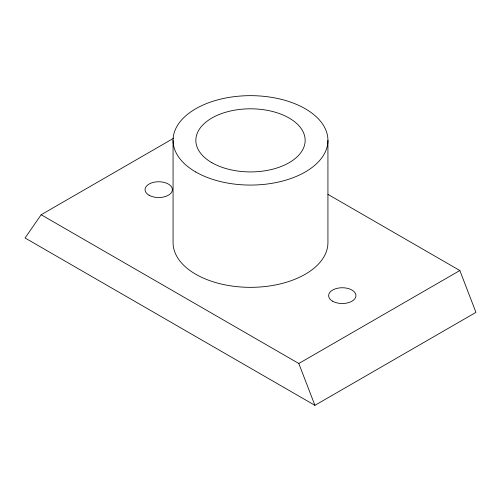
<?xml version="1.0" encoding="UTF-8"?>
<svg xmlns="http://www.w3.org/2000/svg" width="501" height="501" viewBox="0 0 501 501"><rect width="100%" height="100%" fill="white"/><g stroke="black" fill="none" stroke-linecap="round" stroke-linejoin="round"><path stroke-width="0.75" d="M173.772 138.176L41.151 214.747L25.05 237.988L314.916 405.34L475.95 312.367L459.849 270.527L327.973 194.394M41.151 214.747L298.809 363.501L459.849 270.527M298.809 363.501L314.916 405.34M327.93 140.368L327.93 242.634A77.43 44.702 0 0 1 250.5 287.342A77.43 44.702 0 0 1 173.07 242.634L173.07 140.368M195.747 171.975A77.43 44.702 0 0 0 325.293 151.935A77.43 44.702 0 0 0 230.46 97.181A77.43 44.702 0 0 0 195.747 171.975M211.854 162.681A54.659 31.557 0 0 0 303.293 148.534A54.659 31.557 0 0 0 236.353 109.882A54.659 31.557 0 0 0 211.854 162.681M149.047 195.221A13.665 7.891 0 0 0 171.906 191.683A13.665 7.891 0 0 0 155.172 182.02A13.665 7.891 0 0 0 149.047 195.221M332.626 301.207A13.665 7.891 0 0 0 355.491 297.675A13.665 7.891 0 0 0 338.751 288.012A13.665 7.891 0 0 0 332.626 301.207"/></g></svg>
